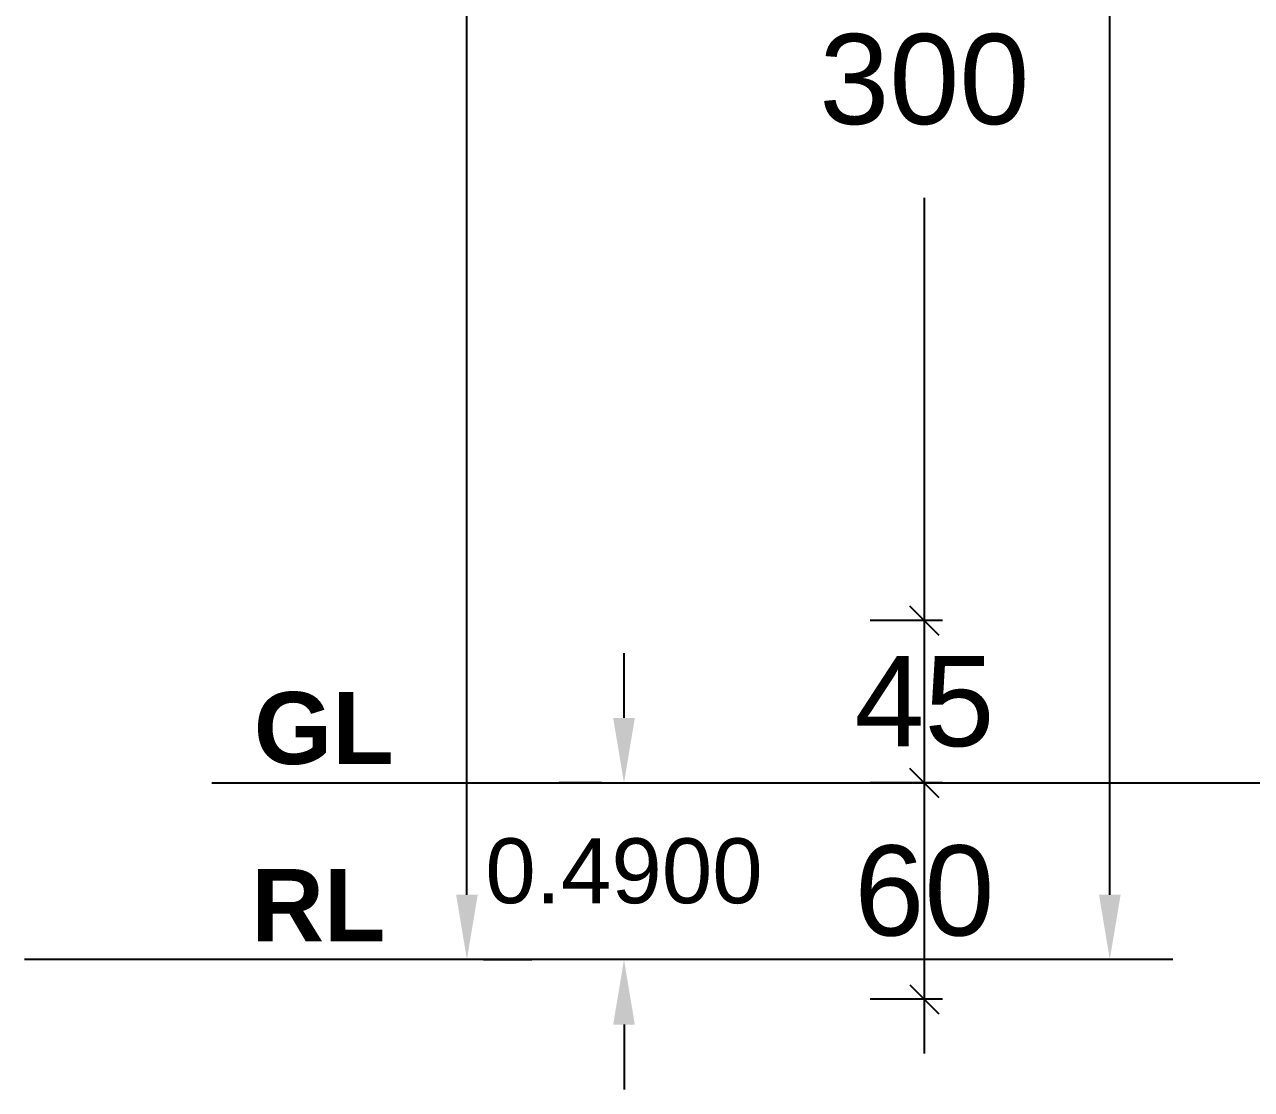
# Model space of a CAD drawing. Header units: metres. Extents: x -55 to 385, y 16 to 159.
# Drawn here: x -30.932 to -27.53, y 68.841 to 71.794 of the extents above; entities that cross this region are included whole.
import ezdxf

# ---------------------------------------------------------------- set-up
doc = ezdxf.new("R2010")
doc.units = ezdxf.units.M
doc.header["$MEASUREMENT"] = 0
doc.layers.add('BLK_1_HT_OF_BLDG', color=5, linetype='Continuous', plot=False)
doc.styles.get("Standard").update_dxf_attribs({"font": 'ARIAL.TTF'})
doc.styles.add('X', font='arialbd.ttf', dxfattribs={"height": 20})
doc.dimstyles.get("Standard").update_dxf_attribs({"dimtxt": 0.18, "dimasz": 0.18, "dimexe": 0.18, "dimexo": 0.0625, "dimgap": 0.09, "dimtad": 0, "dimtih": 1, "dimtoh": 1, "dimdec": 4, "dimzin": 0, "dimdsep": 46, "dimtxsty": 'Standard', "dimcen": 0.09, "dimadec": 0, "dimazin": 0, "dimtfac": 1, "dimtdec": 4, "dimtofl": 0, "dimtmove": 0, "dimatfit": 3, "dimfxl": 1, "dimtolj": 1, "dimtzin": 0, "dimarcsym": 0})

# ---------------------------------------------------------------- blocks, each defined once
blk = doc.blocks.new('_Oblique')
at = {"color": 0, "linetype": 'ByBlock', "lineweight": -2}
blk.add_line((-0.5, -0.5), (0.5, 0.5), dxfattribs=at)
blk = doc.blocks.new('*D29')
at = {"color": 0, "lineweight": -2, "transparency": 16777216}
for p, q in [((-27.642, 76.1407), (-28.1026, 76.1407)), ((-27.9226, 75.9607), (-27.9226, 72.8526)), ((-27.9226, 69.3807), (-27.9226, 72.4888)), ((-27.8105, 69.2007), (-28.1026, 69.2007))]:
    blk.add_line(p, q, dxfattribs=at)
at = {"color": 0, "transparency": 16777216}
for points in [[(-27.9526, 75.9607), (-27.8926, 75.9607), (-27.9226, 76.1407)], [(-27.9526, 69.3807), (-27.8926, 69.3807), (-27.9226, 69.2007)]]:
    blk.add_solid(points, dxfattribs=at)
at = {"layer": 'Defpoints', "color": 0, "transparency": 16777216}
for p in [(-27.5795, 76.1407), (-27.9226, 69.2007), (-27.748, 69.2007)]:
    blk.add_point(p, dxfattribs=at)
at = {"color": 0, "transparency": 16777216, "insert": (-27.9226, 72.6707), "char_height": 0.18, "attachment_point": 5}
blk.add_mtext('\\A1;6.9400', dxfattribs=at)
blk = doc.blocks.new('*D30')
at = {"color": 0, "lineweight": -2, "transparency": 16777216}
for p, q in [((-29.2697, 69.8707), (-29.2697, 70.0507)), ((-29.3322, 69.6907), (-29.4497, 69.6907)), ((-29.3322, 69.2007), (-29.4497, 69.2007)), ((-29.2697, 69.0207), (-29.2697, 68.8407))]:
    blk.add_line(p, q, dxfattribs=at)
at = {"color": 0, "transparency": 16777216}
for points in [[(-29.2997, 69.8707), (-29.2397, 69.8707), (-29.2697, 69.6907)], [(-29.2997, 69.0207), (-29.2397, 69.0207), (-29.2697, 69.2007)]]:
    blk.add_solid(points, dxfattribs=at)
at = {"layer": 'Defpoints', "color": 0, "transparency": 16777216}
for p in [(-29.2697, 69.6907), (-29.2697, 69.2007), (-29.2697, 69.2007)]:
    blk.add_point(p, dxfattribs=at)
at = {"color": 0, "transparency": 16777216, "insert": (-29.2697, 69.4457), "char_height": 0.18, "attachment_point": 5}
blk.add_mtext('\\A1;0.4900', dxfattribs=at)
blk = doc.blocks.new('*D31')
at = {"layer": 'BLK_1_HT_OF_BLDG', "color": 0, "lineweight": -2, "transparency": 16777216}
for p, q in [((-27.642, 76.1407), (-29.8853, 76.1407)), ((-29.7053, 75.9607), (-29.7053, 72.8526)), ((-29.7053, 69.3807), (-29.7053, 72.4888)), ((-29.6591, 69.2007), (-29.5253, 69.2007))]:
    blk.add_line(p, q, dxfattribs=at)
at = {"layer": 'BLK_1_HT_OF_BLDG', "color": 0, "transparency": 16777216}
for points in [[(-29.7353, 75.9607), (-29.6753, 75.9607), (-29.7053, 76.1407)], [(-29.7353, 69.3807), (-29.6753, 69.3807), (-29.7053, 69.2007)]]:
    blk.add_solid(points, dxfattribs=at)
at = {"layer": 'Defpoints', "color": 0, "transparency": 16777216}
for p in [(-29.7053, 76.1407), (-27.5795, 76.1407), (-29.7216, 69.2007)]:
    blk.add_point(p, dxfattribs=at)
at = {"layer": 'BLK_1_HT_OF_BLDG', "color": 0, "transparency": 16777216, "insert": (-29.7053, 72.6707), "char_height": 0.18, "attachment_point": 5}
blk.add_mtext('\\A1;6.9400', dxfattribs=at)

msp = doc.modelspace()

# ---------------------------------------------------------------- linework, layer by layer
for p, q in [((-28.43678, 69.99066), (-28.43678, 71.31304)), ((-28.43678, 69.54066), (-28.43678, 70.29066)), ((-28.38678, 70.14066), (-28.58678, 70.14066)), ((-28.38678, 70.14066), (-28.58678, 70.14066)), ((-28.43678, 68.94066), (-28.43678, 69.84066)), ((-30.41291, 69.69066), (-17.77301, 69.69066)), ((-28.38678, 69.69066), (-28.58678, 69.69066)), ((-28.38678, 69.69066), (-28.58678, 69.69066)), ((-27.74803, 69.20066), (-30.93201, 69.20066)), ((-28.38678, 69.09066), (-28.58678, 69.09066))]:
    msp.add_line(p, q)

# ---------------------------------------------------------------- block references
at = {"xscale": 0.08, "yscale": 0.08, "zscale": 0.08}
for p, rotation in [((-28.43678, 70.14066), 90), ((-28.43678, 70.14066), 270), ((-28.43678, 69.69066), 90), ((-28.43678, 69.69066), 270), ((-28.43678, 69.09066), 270)]:
    msp.add_blockref('_Oblique', p, dxfattribs=dict(at, rotation=rotation))

# ---------------------------------------------------------------- texts
at = {"style": 'X'}
for s, p in [('GL', (-30.2962, 69.74272)), ('RL', (-30.3033, 69.25184))]:
    msp.add_text(s, height=0.2, dxfattribs=at).set_placement(p)
at = {"char_height": 0.25, "attachment_point": 5}
for s, insert in [('\\A1;300', (-28.43678, 71.64066)), ('\\A1;45', (-28.43678, 69.91566)), ('\\A1;60', (-28.43678, 69.39066))]:
    msp.add_mtext(s, dxfattribs=dict(at, insert=insert))

# ---------------------------------------------------------------- dimensions: what is measured, and where the dimension line sits
for base, p1, p2, picture, middle in [((-27.92257, 69.20066), (-27.57955, 76.14066), (-27.74803, 69.20066), '*D29', (-27.92257, 72.67066)), ((-29.2697, 69.20066), (-29.2697, 69.69066), (-29.2697, 69.20066), '*D30', (-29.2697, 69.44566))]:
    dim = msp.add_linear_dim(base=base, p1=p1, p2=p2, angle=90, dimstyle='Standard')
    dim.commit()
    dim.dimension.update_dxf_attribs({"geometry": picture, "text_midpoint": middle})
at = {"layer": 'BLK_1_HT_OF_BLDG'}
dim = msp.add_linear_dim(base=(-29.70529, 76.14066), p1=(-29.72158, 69.20066), p2=(-27.57955, 76.14066), angle=90, dimstyle='Standard', dxfattribs=at)
dim.commit()
dim.dimension.update_dxf_attribs({"geometry": '*D31', "text_midpoint": (-29.70529, 72.67066)})

doc.saveas('drawing.dxf')
